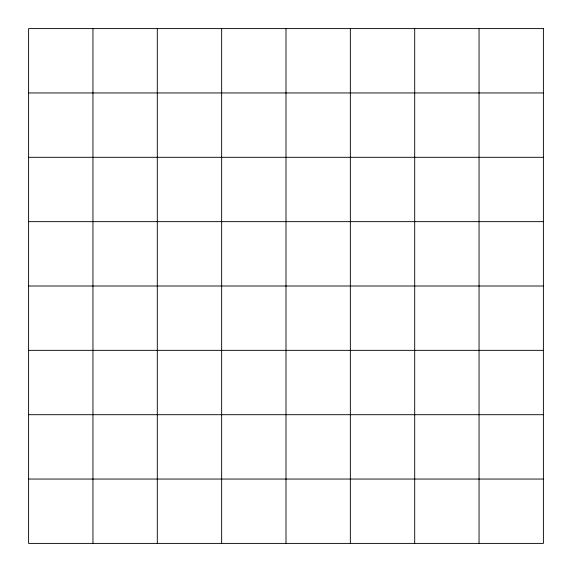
<?xml version="1.0" encoding="UTF-8"?>
<svg xmlns="http://www.w3.org/2000/svg" width="572" height="572" viewBox="0 0 572 572"><rect width="100%" height="100%" fill="white"/><g stroke="black" fill="none" stroke-linecap="round" stroke-linejoin="round"><path stroke-width="0.86" d="M28.6 92.95L543.4 92.95M28.6 157.3L543.4 157.3M28.6 221.65L543.4 221.65M28.6 286L543.4 286M28.6 350.35L543.4 350.35M28.6 414.7L543.4 414.7M28.6 479.05L543.4 479.05M479.05 28.6L479.05 543.4M414.7 28.6L414.7 543.4M350.35 28.6L350.35 543.4M286 28.6L286 543.4M221.65 28.6L221.65 543.4M157.3 28.6L157.3 543.4M92.95 28.6L92.95 543.4M543.4 28.6L28.6 28.6L28.6 543.4L543.4 543.4L543.4 28.6"/></g></svg>
